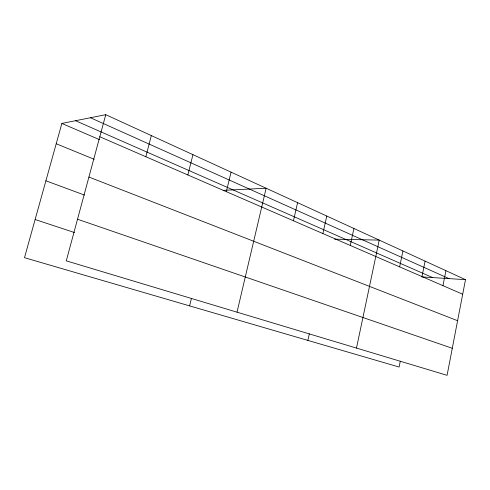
<?xml version="1.0" encoding="UTF-8"?>
<svg xmlns="http://www.w3.org/2000/svg" width="490" height="490" viewBox="0 0 490 490"><rect width="100%" height="100%" fill="white"/><g stroke="black" fill="none" stroke-linecap="round" stroke-linejoin="round"><path stroke-width="0.73" d="M465.5 279.661L447.076 375.316L66.279 260.845L105.76 114.685L465.5 279.661L421.731 276.905M442.966 285.664L445.912 270.676M400.275 361.204L399.099 367.041L24.5 257.691L61.863 123.437L105.76 114.685M421.988 276.562L425.093 261.127M399.644 266.866L402.915 250.96M356.487 348.084L379.242 240.106L334.627 239.163M350.258 245.435L353.921 228.493M307.867 340.409L309.325 333.794M322.885 233.559L326.775 216.041M293.455 220.788L297.589 202.658M237.019 312.167L266.137 188.234L223.085 190.359M226.337 191.657L231.066 172.149M189.606 305.889L191.418 298.459M187.848 174.961L192.938 154.669M145.836 156.727L151.337 135.589M35.121 219.526L74.505 232.542M77.518 219.226L452.282 348.28M45.901 180.792L84.513 195.087M88.917 177.043L457.593 320.711M56.215 143.748L94.184 159.287M61.863 123.437L99.482 139.65M99.801 136.753L462.695 294.227M75.546 120.712L432.664 277.591M90.442 117.741L449.024 278.626"/></g></svg>
